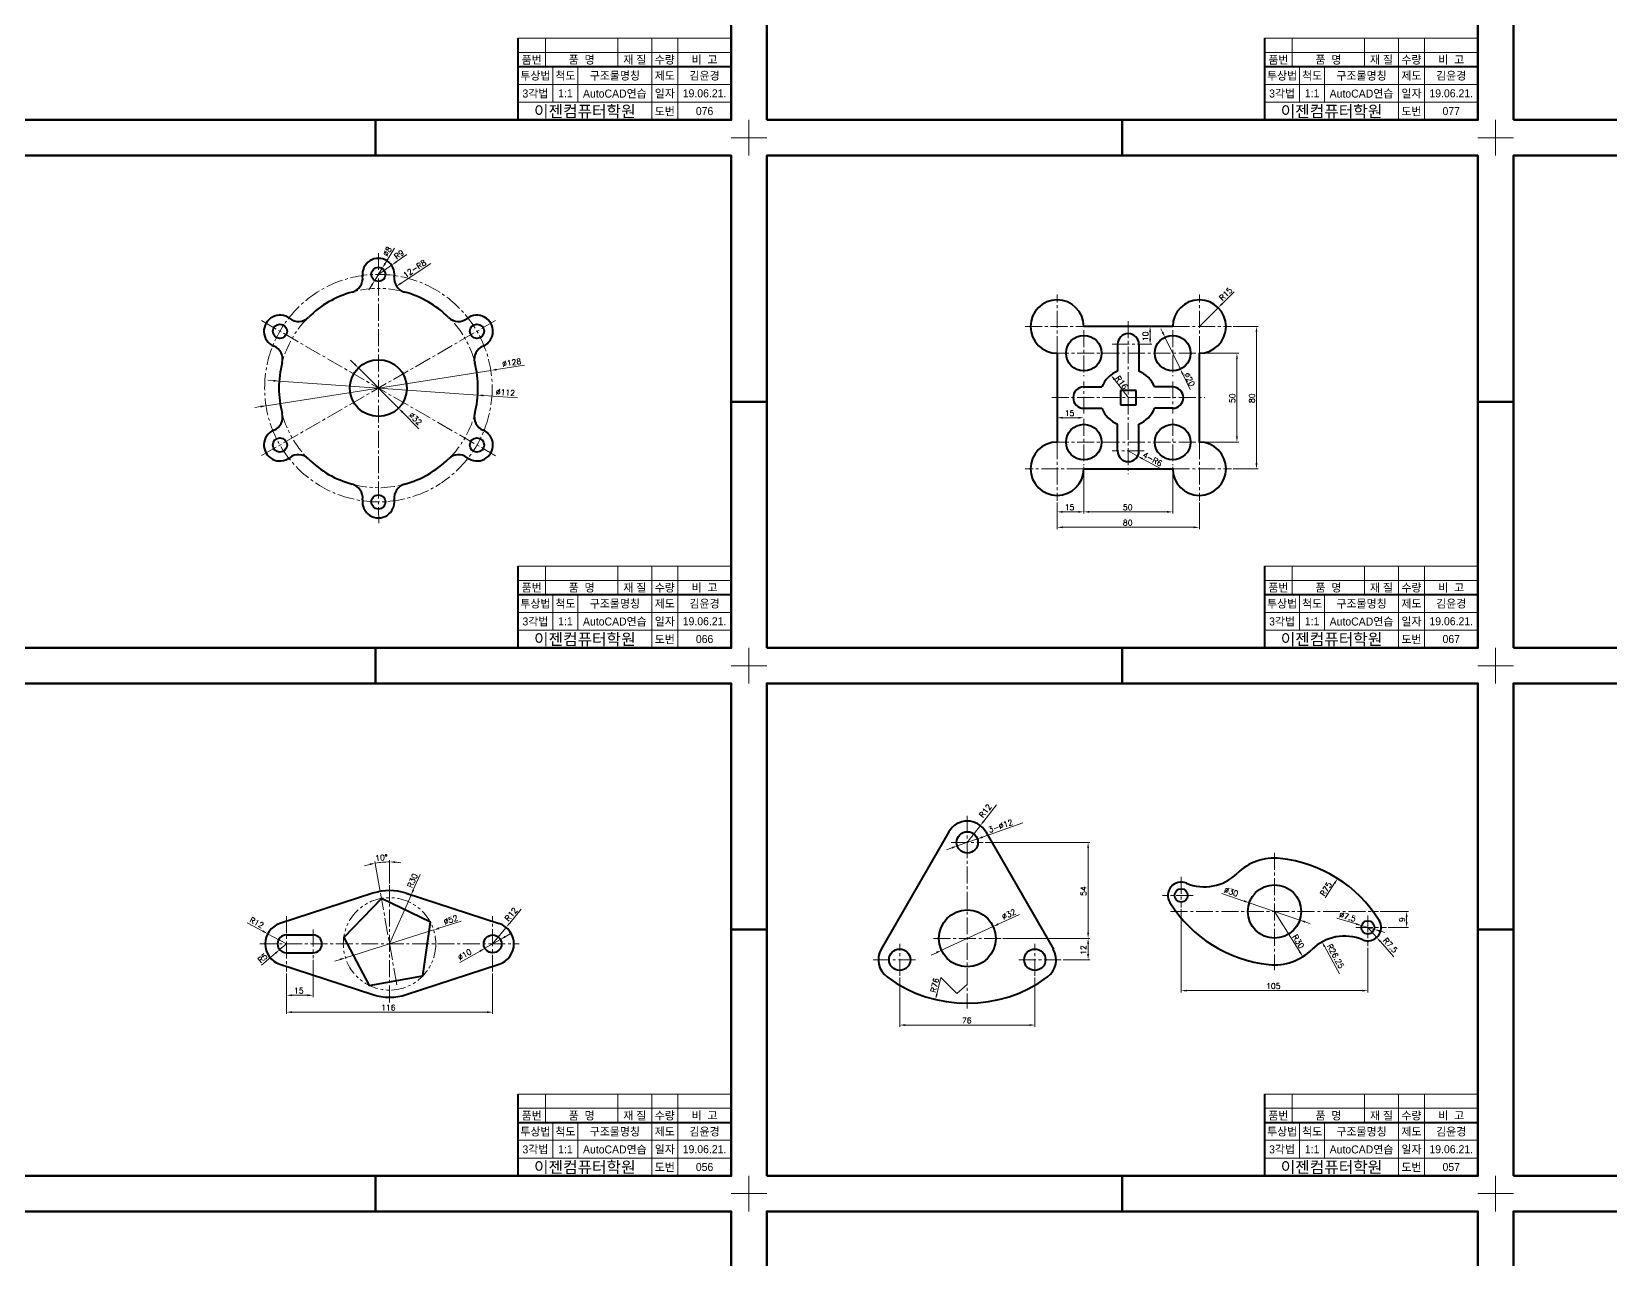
# Model space of a CAD drawing. Header units: millimetres. Extents: x 0 to 4210, y 0 to 2980.
# Drawn here: x 2116 to 3005, y 1448 to 2139 of the extents above; entities that cross this region are included whole.
import ezdxf
from ezdxf.enums import TextEntityAlignment as Align

# ---------------------------------------------------------------- set-up
doc = ezdxf.new("R2010")
doc.units = ezdxf.units.MM
doc.linetypes.add('CENTER2', pattern=[28.575, 19.05, -3.175, 3.175, -3.175])
doc.linetypes.add('PHANTOM2', pattern=[31.75, 15.875, -3.175, 3.175, -3.175, 3.175, -3.175])
for name, color, linetype, lineweight in [('가는선', 1, 'Continuous', 13), ('가상선', 1, 'PHANTOM2', 13), ('구분선', 1, 'PHANTOM2', 13), ('문자', 2, 'Continuous', 20), ('외곽선', 4, 'Continuous', 70), ('외형선', 3, 'Continuous', 40), ('중심선', 1, 'CENTER2', 13), ('치수선', 1, 'Continuous', 13)]:
    doc.layers.add(name, color=color, linetype=linetype, lineweight=lineweight)
doc.styles.get("Standard").update_dxf_attribs({"font": 'romans.shx'})
doc.styles.add('한글', font='')
doc.styles.get('한글').set_extended_font_data('Gulim')

msp = doc.modelspace()

# ---------------------------------------------------------------- linework, layer by layer
at = {"layer": '가는선', "ltscale": 0.5}
for p, q in [((2390, 2135), (2510, 2135)), ((2405.58, 2135), (2405.58, 2119)), ((2446.22, 2135), (2446.22, 2119)), ((2465.27, 2135), (2465.27, 2089)), ((2480.01, 2135), (2480.01, 2089)), ((2810, 2135), (2930, 2135)), ((2825.58, 2135), (2825.58, 2119)), ((2866.22, 2135), (2866.22, 2119)), ((2885.27, 2135), (2885.27, 2089)), ((2900.01, 2135), (2900.01, 2089)), ((2390, 2127), (2510, 2127)), ((2810, 2127), (2930, 2127)), ((2409.73, 2119), (2409.73, 2099)), ((2423.8, 2119), (2423.8, 2099)), ((2829.73, 2119), (2829.73, 2099)), ((2843.8, 2119), (2843.8, 2099)), ((2390, 2109), (2510, 2109)), ((2810, 2109), (2930, 2109)), ((2390, 2099), (2510, 2099)), ((2810, 2099), (2930, 2099)), ((2390, 1838), (2510, 1838)), ((2390, 1830), (2510, 1830)), ((2405.58, 1838), (2405.58, 1822)), ((2446.22, 1838), (2446.22, 1822)), ((2465.27, 1838), (2465.27, 1792)), ((2480.01, 1838), (2480.01, 1792)), ((2810, 1838), (2930, 1838)), ((2810, 1830), (2930, 1830)), ((2825.58, 1838), (2825.58, 1822)), ((2866.22, 1838), (2866.22, 1822)), ((2885.27, 1838), (2885.27, 1792)), ((2900.01, 1838), (2900.01, 1792)), ((2409.73, 1822), (2409.73, 1802)), ((2423.8, 1822), (2423.8, 1802)), ((2829.73, 1822), (2829.73, 1802)), ((2843.8, 1822), (2843.8, 1802)), ((2390, 1812), (2510, 1812)), ((2810, 1812), (2930, 1812)), ((2390, 1802), (2510, 1802)), ((2810, 1802), (2930, 1802)), ((2390, 1541), (2510, 1541)), ((2405.58, 1541), (2405.58, 1525)), ((2446.22, 1541), (2446.22, 1525)), ((2465.27, 1541), (2465.27, 1495)), ((2480.01, 1541), (2480.01, 1495)), ((2810, 1541), (2930, 1541)), ((2825.58, 1541), (2825.58, 1525)), ((2866.22, 1541), (2866.22, 1525)), ((2885.27, 1541), (2885.27, 1495)), ((2900.01, 1541), (2900.01, 1495)), ((2390, 1533), (2510, 1533)), ((2810, 1533), (2930, 1533)), ((2409.73, 1525), (2409.73, 1505)), ((2423.8, 1525), (2423.8, 1505)), ((2829.73, 1525), (2829.73, 1505)), ((2843.8, 1525), (2843.8, 1505)), ((2390, 1515), (2510, 1515)), ((2810, 1515), (2930, 1515)), ((2390, 1505), (2510, 1505)), ((2810, 1505), (2930, 1505))]:
    msp.add_line(p, q, dxfattribs=at)
at = {"layer": '가상선', "ltscale": 0.5}
msp.add_circle((2317.8, 1625.5), 26, dxfattribs=at)
for centre, start, end in [((2311.63, 1938.19), 76.13496, 104.19488), ((2311.63, 1938.19), 135.64614, 164.88938), ((2311.63, 1938.19), 16.17032, 43.82968), ((2311.63, 1938.08), 195.19847, 224.17078), ((2311.63, 1938.19), 315.80512, 343.86504), ((2311.63, 1938.19), 255.11062, 284.35386)]:
    msp.add_arc(centre, 56.07, start, end, dxfattribs=at)
at = {"layer": '구분선', "ltscale": 0.5}
for points in [[(2510, 2079), (2520, 2079), (2520, 2089)], [(2510, 2079), (2520, 2079), (2520, 2089)], [(2520, 2089), (2520, 2079), (2530, 2079)], [(2520, 2089), (2520, 2079), (2530, 2079)], [(2520, 2089), (2520, 2079), (2530, 2079)], [(2520, 2089), (2520, 2079), (2530, 2079)], [(2930, 2079), (2940, 2079), (2940, 2089)], [(2930, 2079), (2940, 2079), (2940, 2089)], [(2940, 2089), (2940, 2079), (2950, 2079)], [(2940, 2089), (2940, 2079), (2950, 2079)], [(2940, 2089), (2940, 2079), (2950, 2079)], [(2940, 2089), (2940, 2079), (2950, 2079)], [(2520, 2069), (2520, 2079), (2510, 2079)], [(2530, 2079), (2520, 2079), (2520, 2069)], [(2530, 2079), (2520, 2079), (2520, 2069)], [(2940, 2069), (2940, 2079), (2930, 2079)], [(2950, 2079), (2940, 2079), (2940, 2069)], [(2950, 2079), (2940, 2079), (2940, 2069)], [(2510, 1782), (2520, 1782), (2520, 1792)], [(2510, 1782), (2520, 1782), (2520, 1792)], [(2520, 1792), (2520, 1782), (2530, 1782)], [(2520, 1792), (2520, 1782), (2530, 1782)], [(2520, 1792), (2520, 1782), (2530, 1782)], [(2520, 1792), (2520, 1782), (2530, 1782)], [(2930, 1782), (2940, 1782), (2940, 1792)], [(2930, 1782), (2940, 1782), (2940, 1792)], [(2940, 1792), (2940, 1782), (2950, 1782)], [(2940, 1792), (2940, 1782), (2950, 1782)], [(2940, 1792), (2940, 1782), (2950, 1782)], [(2940, 1792), (2940, 1782), (2950, 1782)], [(2520, 1772), (2520, 1782), (2510, 1782)], [(2530, 1782), (2520, 1782), (2520, 1772)], [(2530, 1782), (2520, 1782), (2520, 1772)], [(2940, 1772), (2940, 1782), (2930, 1782)], [(2950, 1782), (2940, 1782), (2940, 1772)], [(2950, 1782), (2940, 1782), (2940, 1772)], [(2510, 1485), (2520, 1485), (2520, 1495)], [(2510, 1485), (2520, 1485), (2520, 1495)], [(2520, 1495), (2520, 1485), (2530, 1485)], [(2520, 1495), (2520, 1485), (2530, 1485)], [(2520, 1495), (2520, 1485), (2530, 1485)], [(2520, 1495), (2520, 1485), (2530, 1485)], [(2930, 1485), (2940, 1485), (2940, 1495)], [(2930, 1485), (2940, 1485), (2940, 1495)], [(2940, 1495), (2940, 1485), (2950, 1485)], [(2940, 1495), (2940, 1485), (2950, 1485)], [(2940, 1495), (2940, 1485), (2950, 1485)], [(2940, 1495), (2940, 1485), (2950, 1485)], [(2520, 1475), (2520, 1485), (2510, 1485)], [(2530, 1485), (2520, 1485), (2520, 1475)], [(2530, 1485), (2520, 1485), (2520, 1475)], [(2940, 1475), (2940, 1485), (2930, 1485)], [(2950, 1485), (2940, 1485), (2940, 1475)], [(2950, 1485), (2940, 1485), (2940, 1475)]]:
    msp.add_lwpolyline(points, dxfattribs=at)
at = {"layer": '외곽선', "ltscale": 0.5}
for p, q in [((2510, 2089), (2510, 2135)), ((2930, 2089), (2930, 2135)), ((2310, 2089), (2310, 2079)), ((2310, 2089), (2310, 2079)), ((2730, 2089), (2730, 2079)), ((2730, 2089), (2730, 2079)), ((2310, 2079), (2310, 2069)), ((2730, 2079), (2730, 2069)), ((2510, 1930.5), (2520, 1930.5)), ((2530, 1930.5), (2520, 1930.5)), ((2530, 1930.5), (2520, 1930.5)), ((2930, 1930.5), (2940, 1930.5)), ((2950, 1930.5), (2940, 1930.5)), ((2950, 1930.5), (2940, 1930.5)), ((2510, 1792), (2510, 1838)), ((2930, 1792), (2930, 1838)), ((2310, 1792), (2310, 1782)), ((2310, 1792), (2310, 1782)), ((2730, 1792), (2730, 1782)), ((2730, 1792), (2730, 1782)), ((2310, 1782), (2310, 1772)), ((2730, 1782), (2730, 1772)), ((2510, 1633.5), (2520, 1633.5)), ((2530, 1633.5), (2520, 1633.5)), ((2530, 1633.5), (2520, 1633.5)), ((2930, 1633.5), (2940, 1633.5)), ((2950, 1633.5), (2940, 1633.5)), ((2950, 1633.5), (2940, 1633.5)), ((2510, 1495), (2510, 1541)), ((2930, 1495), (2930, 1541)), ((2310, 1495), (2310, 1485)), ((2310, 1495), (2310, 1485)), ((2730, 1495), (2730, 1485)), ((2730, 1495), (2730, 1485)), ((2310, 1485), (2310, 1475)), ((2730, 1485), (2730, 1475))]:
    msp.add_line(p, q, dxfattribs=at)
for points in [[(2110, 2089), (2510, 2089), (2510, 2366), (2110, 2366)], [(2530, 2089), (2930, 2089), (2930, 2366), (2530, 2366)], [(2950, 2089), (3350, 2089), (3350, 2366), (2950, 2366)], [(2110, 1792), (2510, 1792), (2510, 2069), (2110, 2069)], [(2530, 1792), (2930, 1792), (2930, 2069), (2530, 2069)], [(2950, 1792), (3350, 1792), (3350, 2069), (2950, 2069)], [(2110, 1495), (2510, 1495), (2510, 1772), (2110, 1772)], [(2530, 1495), (2930, 1495), (2930, 1772), (2530, 1772)], [(2950, 1495), (3350, 1495), (3350, 1772), (2950, 1772)], [(2110, 1198), (2510, 1198), (2510, 1475), (2110, 1475)], [(2530, 1198), (2930, 1198), (2930, 1475), (2530, 1475)], [(2950, 1198), (3350, 1198), (3350, 1475), (2950, 1475)]]:
    msp.add_lwpolyline(points, close=True, dxfattribs=at)
at = {"layer": '외형선', "ltscale": 0.5}
for p, q in [((2390, 2135), (2390, 2127)), ((2810, 2135), (2810, 2127)), ((2390, 2127), (2390, 2119)), ((2810, 2127), (2810, 2119)), ((2390, 2119), (2510, 2119)), ((2390, 2119), (2390, 2099)), ((2810, 2119), (2930, 2119)), ((2810, 2119), (2810, 2099)), ((2390, 2099), (2390, 2089)), ((2810, 2099), (2810, 2089)), ((2758.33, 1972.79), (2708.33, 1972.79)), ((2727.33, 1962.79), (2727.33, 1947.62)), ((2739.33, 1962.79), (2739.33, 1947.62)), ((2693.33, 1957.79), (2693.33, 1907.79)), ((2773.33, 1907.79), (2773.33, 1957.79)), ((2708.33, 1938.79), (2718.5, 1938.79)), ((2737.71, 1936.89), (2728.95, 1936.89)), ((2728.95, 1936.89), (2728.95, 1928.69)), ((2737.71, 1928.69), (2737.71, 1936.89)), ((2758.33, 1938.79), (2748.16, 1938.79)), ((2728.95, 1928.69), (2737.71, 1928.69)), ((2708.33, 1926.79), (2718.5, 1926.79)), ((2758.33, 1926.79), (2748.16, 1926.79)), ((2727.33, 1902.79), (2727.33, 1917.96)), ((2739.33, 1902.79), (2739.33, 1917.96)), ((2708.33, 1892.79), (2758.33, 1892.79)), ((2390, 1838), (2390, 1830)), ((2390, 1830), (2390, 1822)), ((2810, 1838), (2810, 1830)), ((2810, 1830), (2810, 1822)), ((2390, 1822), (2510, 1822)), ((2390, 1822), (2390, 1802)), ((2810, 1822), (2930, 1822)), ((2810, 1822), (2810, 1802)), ((2390, 1802), (2390, 1792)), ((2810, 1802), (2810, 1792)), ((2632.39, 1688.56), (2594.39, 1622.56)), ((2653.19, 1688.56), (2691.19, 1622.56)), ((2308.49, 1654.02), (2256.08, 1636.91)), ((2327.11, 1654.02), (2379.53, 1636.91)), ((2259.8, 1630.5), (2274.8, 1630.5)), ((2259.8, 1620.5), (2274.8, 1620.5)), ((2256.08, 1614.09), (2308.49, 1596.98)), ((2327.11, 1596.98), (2379.53, 1614.09)), ((2390, 1541), (2390, 1533)), ((2810, 1541), (2810, 1533)), ((2390, 1533), (2390, 1525)), ((2810, 1533), (2810, 1525)), ((2390, 1525), (2510, 1525)), ((2390, 1525), (2390, 1505)), ((2810, 1525), (2930, 1525)), ((2810, 1525), (2810, 1505)), ((2390, 1505), (2390, 1495)), ((2810, 1505), (2810, 1495))]:
    msp.add_line(p, q, dxfattribs=at)
msp.add_lwpolyline([(2313.29, 1651.11), (2292.06, 1629.12), (2306.4, 1602.13), (2336.51, 1607.44), (2340.76, 1637.71)], close=True, dxfattribs=at)
for centre, radius in [((2311.56, 2002.15), 4), ((2256.14, 1970.15), 4), ((2366.99, 1970.15), 4), ((2708.33, 1957.79), 10), ((2758.33, 1957.79), 10), ((2311.56, 1938.15), 16), ((2256.14, 1906.15), 4), ((2366.99, 1906.15), 4), ((2708.33, 1907.79), 10), ((2758.33, 1907.79), 10), ((2311.56, 1874.15), 4), ((2642.79, 1682.57), 6), ((2763.1, 1652.74), 3.75), ((2815.6, 1643.74), 15), ((2642.79, 1628.57), 16), ((2868.1, 1634.74), 3.75), ((2375.8, 1625.5), 5), ((2604.79, 1616.57), 6), ((2680.79, 1616.57), 6)]:
    msp.add_circle(centre, radius, dxfattribs=at)
for centre, radius, start, end in [((2311.56, 2002.15), 9, 352.36785, 187.63215), ((2294.71, 1999.9), 8, 285.26429, 7.63215), ((2328.41, 1999.9), 8, 172.36785, 254.73571), ((2311.56, 1938.15), 56, 105.26429, 134.73571), ((2311.56, 1938.15), 56, 45.26429, 74.73571), ((2693.33, 1972.79), 15, 0, 270), ((2773.33, 1972.79), 15, 270, 180), ((2256.14, 1970.15), 9, 52.36785, 247.63215), ((2266.52, 1983.62), 8, 232.36785, 314.73571), ((2356.61, 1983.62), 8, 225.26429, 307.63215), ((2366.99, 1970.15), 9, 292.36785, 127.63215), ((2733.33, 1962.79), 6, 0, 180), ((2249.67, 1954.43), 8, 345.26429, 67.63215), ((2373.46, 1954.43), 8, 112.36785, 194.73571), ((2311.56, 1938.15), 56, 165.26429, 194.73571), ((2311.56, 1938.15), 56, 345.26429, 14.73571), ((2733.33, 1932.79), 16, 112.02431, 157.97569), ((2733.33, 1932.79), 16, 22.02431, 67.97569), ((2708.33, 1932.79), 6, 90, 270), ((2758.33, 1932.79), 6, 270, 90), ((2249.67, 1921.87), 8, 292.36785, 14.73571), ((2373.46, 1921.87), 8, 165.26429, 247.63215), ((2733.33, 1932.79), 16, 202.02431, 247.97569), ((2733.33, 1932.79), 16, 292.02431, 337.97569), ((2256.14, 1906.15), 9, 112.36785, 307.63215), ((2366.99, 1906.15), 9, 232.36785, 67.63215), ((2266.52, 1892.69), 8, 45.26429, 127.63215), ((2356.61, 1892.69), 8, 52.36785, 134.73571), ((2693.33, 1892.79), 15, 90, 0), ((2733.33, 1902.79), 6, 180, 0), ((2773.33, 1892.79), 15, 180, 90), ((2311.56, 1938.15), 56, 225.26429, 254.73571), ((2311.56, 1938.15), 56, 285.26429, 314.73571), ((2294.71, 1876.41), 8, 352.36785, 74.73571), ((2328.41, 1876.41), 8, 105.26429, 187.63215), ((2311.56, 1874.15), 9, 172.36785, 7.63215), ((2642.79, 1682.57), 12, 29.93151, 150.06849), ((2815.6, 1643.74), 30, 83.93214, 134.50554), ((2810.84, 1598.99), 75, 31.97832, 83.93214), ((2776.17, 1683.85), 26.25, 247.21597, 314.50554), ((2317.8, 1625.5), 30, 71.91999, 108.08001), ((2763.1, 1652.74), 7.5, 67.21597, 211.97832), ((2820.36, 1688.48), 75, 211.97832, 263.93214), ((2259.8, 1625.5), 12, 108.08001, 251.91999), ((2375.8, 1625.5), 12, 288.08001, 71.91999), ((2868.1, 1634.74), 7.5, 247.21597, 31.97832), ((2259.8, 1625.5), 5, 90, 270), ((2274.8, 1625.5), 5, 270, 90), ((2855.03, 1603.62), 26.25, 67.21597, 134.50554), ((2604.79, 1616.57), 12, 150.06849, 233.57643), ((2680.79, 1616.57), 12, 306.42357, 29.93151), ((2815.6, 1643.74), 30, 263.93214, 314.50554), ((2642.79, 1668.07), 76, 233.57643, 306.42357), ((2317.8, 1625.5), 30, 251.91999, 288.08001)]:
    msp.add_arc(centre, radius, start, end, dxfattribs=at)
at = {"layer": '중심선', "ltscale": 0.5}
for p, q in [((2311.56, 2014.15), (2311.7, 1862.16)), ((2693.33, 1957.79), (2693.33, 1990.79)), ((2773.33, 1957.79), (2773.33, 1990.79)), ((2245.8, 1900.18), (2377.43, 1976.18)), ((2245.8, 1976.12), (2377.43, 1900.12)), ((2675.33, 1972.79), (2708.33, 1972.79)), ((2733.33, 1975.79), (2733.33, 1889.79)), ((2758.33, 1972.79), (2791.33, 1972.79)), ((2708.33, 1970.79), (2708.33, 1944.79)), ((2724.33, 1962.79), (2742.33, 1962.79)), ((2758.33, 1970.79), (2758.33, 1944.79)), ((2690.33, 1957.79), (2776.33, 1957.79)), ((2708.33, 1923.79), (2708.33, 1941.79)), ((2758.33, 1941.79), (2758.33, 1923.79)), ((2690.33, 1932.79), (2776.33, 1932.79)), ((2708.33, 1920.79), (2708.33, 1894.79)), ((2758.33, 1920.79), (2758.33, 1894.79)), ((2690.33, 1907.79), (2776.33, 1907.79)), ((2693.33, 1907.79), (2693.33, 1874.79)), ((2742.33, 1902.79), (2724.33, 1902.79)), ((2773.33, 1907.79), (2773.33, 1874.79)), ((2708.33, 1892.79), (2675.33, 1892.79)), ((2758.33, 1892.79), (2791.33, 1892.79)), ((2642.79, 1697.57), (2642.79, 1589.07)), ((2633.79, 1682.57), (2651.79, 1682.57)), ((2815.6, 1676.74), (2815.6, 1610.74)), ((2763.1, 1663.24), (2763.1, 1645.99)), ((2312.77, 1654.06), (2321.98, 1601.83)), ((2317.8, 1592.5), (2317.8, 1658.5)), ((2769.85, 1652.74), (2752.6, 1652.74)), ((2757.17, 1643.74), (2874.03, 1643.74)), ((2259.8, 1641.12), (2259.8, 1609.88)), ((2375.8, 1609.88), (2375.8, 1641.12)), ((2861.35, 1634.74), (2878.6, 1634.74)), ((2868.1, 1641.49), (2868.1, 1624.24)), ((2244.8, 1625.5), (2390.8, 1625.5)), ((2274.8, 1633.5), (2274.8, 1617.5)), ((2604.79, 1607.57), (2604.79, 1625.57)), ((2623.79, 1628.57), (2661.79, 1628.57)), ((2680.79, 1607.57), (2680.79, 1625.57)), ((2589.79, 1616.57), (2613.79, 1616.57)), ((2671.79, 1616.57), (2695.79, 1616.57))]:
    msp.add_line(p, q, dxfattribs=at)
msp.add_circle((2311.56, 1938.15), 64, dxfattribs=at)
at = {"layer": '치수선', "ltscale": 0.5}
for p, q in [((2320.65, 2016.82), (2315.33, 2008.23)), ((2311.56, 2002.15), (2318.92, 2007.34)), ((2327.47, 2013.35), (2321.5, 2009.15)), ((2340.98, 2008.23), (2324.37, 1997.22)), ((2309.46, 1998.75), (2313.67, 2005.55)), ((2307.8, 1996.08), (2306.14, 1993.4)), ((2792.82, 1992.29), (2786.16, 1985.63)), ((2773.33, 1972.79), (2783.93, 1983.4)), ((2752.62, 1969.63), (2751.68, 1971.59)), ((2792.33, 1972.79), (2806.45, 1972.79)), ((2742.33, 1962.79), (2746.61, 1962.79)), ((2745.61, 1969.64), (2745.61, 1965.94)), ((2805.45, 1969.64), (2805.45, 1895.94)), ((2298.04, 1951.72), (2295.82, 1953.95)), ((2777.33, 1957.79), (2795.47, 1957.79)), ((2794.47, 1954.64), (2794.47, 1910.94)), ((2248.34, 1928.22), (2374.79, 1948.09)), ((2300.27, 1949.48), (2322.86, 1926.82)), ((2393.8, 1951.08), (2377.9, 1948.58)), ((2768.15, 1937.41), (2764.04, 1945.94)), ((2252.56, 1942.32), (2249.42, 1942.54)), ((2255.7, 1942.09), (2367.43, 1934.21)), ((2733.57, 1932.47), (2725.52, 1942.99)), ((2245.23, 1927.73), (2242.12, 1927.24)), ((2389.77, 1932.64), (2370.57, 1933.99)), ((2334.33, 1915.32), (2325.08, 1924.59)), ((2705.18, 1921.48), (2696.48, 1921.48)), ((2733.33, 1902.79), (2738.6, 1899.92)), ((2777.33, 1907.79), (2795.47, 1907.79)), ((2708.33, 1893.79), (2708.33, 1867.53)), ((2751.43, 1892.94), (2741.37, 1898.41)), ((2758.33, 1893.79), (2758.33, 1867.53)), ((2792.33, 1892.79), (2806.45, 1892.79)), ((2693.33, 1873.79), (2693.33, 1867.53)), ((2693.33, 1867.53), (2693.33, 1858.85)), ((2696.48, 1868.53), (2705.18, 1868.53)), ((2711.48, 1868.53), (2755.18, 1868.53)), ((2773.33, 1873.79), (2773.33, 1858.85)), ((2696.48, 1859.85), (2770.18, 1859.85)), ((2659.14, 1703.7), (2652.06, 1694.56)), ((2642.79, 1682.57), (2650.14, 1692.07)), ((2674.05, 1693.56), (2651.43, 1685.61)), ((2634.16, 1679.54), (2631.19, 1678.5)), ((2637.13, 1680.59), (2648.45, 1684.56)), ((2652.79, 1682.57), (2711.75, 1682.57)), ((2710.75, 1679.42), (2710.75, 1631.72)), ((2312.59, 1655.04), (2309.62, 1671.88)), ((2317.8, 1659.5), (2317.8, 1672.6)), ((2335, 1664.46), (2331.19, 1655.83)), ((2317.8, 1625.5), (2329.91, 1652.95)), ((2786.03, 1653.85), (2798.43, 1649.61)), ((2844.14, 1651.33), (2849.4, 1659.61)), ((2391.81, 1645.05), (2385.4, 1637.22)), ((2763.1, 1644.99), (2763.1, 1598.19)), ((2829.79, 1638.88), (2801.41, 1648.59)), ((2815.6, 1643.74), (2829.83, 1620.97)), ((2875.03, 1643.74), (2890.92, 1643.74)), ((2237.8, 1637.37), (2246.47, 1632.69)), ((2358.09, 1638.21), (2345.6, 1634.27)), ((2375.8, 1625.5), (2383.4, 1634.78)), ((2628.26, 1621.88), (2657.33, 1635.27)), ((2672.08, 1642.07), (2660.19, 1636.59)), ((2832.77, 1637.86), (2835.75, 1636.84)), ((2850.63, 1639.89), (2861.48, 1636.69)), ((2871.7, 1633.67), (2864.5, 1635.8)), ((2868.1, 1634.74), (2873.08, 1629.13)), ((2879.6, 1634.74), (2890.92, 1634.74)), ((2889.92, 1637.89), (2889.92, 1640.59)), ((2259.8, 1625.5), (2249.24, 1631.2)), ((2259.8, 1625.5), (2256, 1622.25)), ((2293.01, 1617.68), (2342.6, 1633.32)), ((2380.15, 1627.98), (2371.46, 1623.02)), ((2382.88, 1629.54), (2385.62, 1631.1)), ((2662.79, 1628.57), (2711.75, 1628.57)), ((2710.75, 1619.72), (2710.75, 1625.42)), ((2874.72, 1632.78), (2877.74, 1631.89)), ((2882.74, 1618.24), (2875.17, 1626.77)), ((2245.7, 1613.47), (2253.6, 1620.21)), ((2274.8, 1616.5), (2274.8, 1595.58)), ((2290, 1616.73), (2287, 1615.78)), ((2357.34, 1614.98), (2368.72, 1621.46)), ((2625.4, 1620.56), (2622.54, 1619.24)), ((2696.79, 1616.57), (2711.75, 1616.57)), ((2852.22, 1608.7), (2843.85, 1623.83)), ((2868.1, 1623.24), (2868.1, 1598.19)), ((2259.8, 1608.88), (2259.8, 1595.58)), ((2375.8, 1608.88), (2375.8, 1586.1)), ((2627.92, 1606.57), (2625.67, 1597.26)), ((2766.25, 1599.19), (2864.95, 1599.19)), ((2259.8, 1597.14), (2259.8, 1586.1)), ((2262.95, 1596.58), (2271.65, 1596.58)), ((2262.95, 1587.1), (2372.65, 1587.1))]:
    msp.add_line(p, q, dxfattribs=at)
at = {"layer": '치수선', "color": 1, "ltscale": 0.5}
msp.add_line((2753.99, 1966.8), (2762.67, 1948.78), dxfattribs=at)
at = {"layer": '치수선'}
for p, q in [((2604.79, 1606.57), (2604.79, 1578.84)), ((2627.92, 1606.57), (2636.87, 1597.63)), ((2636.87, 1597.63), (2642.79, 1602.73)), ((2680.79, 1606.57), (2680.79, 1578.84)), ((2607.94, 1579.84), (2677.64, 1579.84))]:
    msp.add_line(p, q, dxfattribs=at)
at = {"layer": '치수선', "ltscale": 0.5}
for start, end in [(103.91619, 107.83238), (90, 100), (82.16762, 86.08381)]:
    msp.add_arc((2317.8, 1625.5), 46.09, start, end, dxfattribs=at)
for points in [[(2314.88, 2008.51), (2315.78, 2007.95), (2313.67, 2005.55)], [(2321.2, 2009.58), (2321.8, 2008.72), (2318.92, 2007.34)], [(2307.35, 1996.35), (2308.24, 1995.8), (2309.46, 1998.75)], [(2324.08, 1997.65), (2324.66, 1996.78), (2321.75, 1995.47)], [(2785.79, 1986), (2786.53, 1985.26), (2783.93, 1983.4)], [(2745.09, 1969.64), (2746.14, 1969.64), (2745.61, 1972.79)], [(2804.93, 1969.64), (2805.98, 1969.64), (2805.45, 1972.79)], [(2745.09, 1965.94), (2746.14, 1965.94), (2745.61, 1962.79)], [(2753.1, 1969.86), (2752.15, 1969.41), (2753.99, 1966.8)], [(2793.95, 1954.64), (2795, 1954.64), (2794.47, 1957.79)], [(2298.42, 1952.09), (2297.67, 1951.34), (2300.27, 1949.48)], [(2377.82, 1949.1), (2377.98, 1948.06), (2374.79, 1948.09)], [(2725.94, 1943.31), (2725.1, 1942.67), (2723.61, 1945.49)], [(2764.51, 1946.17), (2763.56, 1945.71), (2762.67, 1948.78)], [(2252.6, 1942.84), (2252.52, 1941.79), (2255.7, 1942.09)], [(2245.15, 1928.24), (2245.31, 1927.21), (2248.34, 1928.22)], [(2370.6, 1934.52), (2370.53, 1933.47), (2367.43, 1934.21)], [(2325.46, 1924.96), (2324.71, 1924.22), (2322.86, 1926.82)], [(2696.48, 1922), (2696.48, 1920.95), (2693.33, 1921.48)], [(2705.18, 1922), (2705.18, 1920.95), (2708.33, 1921.48)], [(2793.95, 1910.94), (2795, 1910.94), (2794.47, 1907.79)], [(2741.62, 1898.88), (2741.12, 1897.95), (2738.6, 1899.92)], [(2804.93, 1895.94), (2805.98, 1895.94), (2805.45, 1892.79)], [(2696.48, 1869.06), (2696.48, 1868.01), (2693.33, 1868.53)], [(2705.18, 1869.06), (2705.18, 1868.01), (2708.33, 1868.53)], [(2711.48, 1869.06), (2711.48, 1868.01), (2708.33, 1868.53)], [(2755.18, 1869.06), (2755.18, 1868.01), (2758.33, 1868.53)], [(2696.48, 1860.37), (2696.48, 1859.32), (2693.33, 1859.85)], [(2770.18, 1860.37), (2770.18, 1859.32), (2773.33, 1859.85)], [(2651.65, 1694.88), (2652.48, 1694.24), (2650.14, 1692.07)], [(2633.99, 1680.04), (2634.34, 1679.05), (2637.13, 1680.59)], [(2651.25, 1686.1), (2651.6, 1685.11), (2648.45, 1684.56)], [(2710.22, 1679.42), (2711.27, 1679.42), (2710.75, 1682.57)], [(2306.61, 1670.76), (2306.83, 1669.73), (2309.8, 1670.9)], [(2320.93, 1670.96), (2320.97, 1672.01), (2317.8, 1671.6)], [(2848.96, 1659.9), (2849.85, 1659.33), (2851.09, 1662.27)], [(2330.71, 1656.04), (2331.67, 1655.62), (2329.91, 1652.95)], [(2798.6, 1650.11), (2798.26, 1649.11), (2801.41, 1648.59)], [(2889.39, 1640.59), (2890.44, 1640.59), (2889.92, 1643.74)], [(2345.44, 1634.77), (2345.76, 1633.77), (2342.6, 1633.32)], [(2384.99, 1637.55), (2385.81, 1636.89), (2383.4, 1634.78)], [(2659.97, 1637.07), (2660.41, 1636.11), (2657.33, 1635.27)], [(2832.94, 1638.36), (2832.6, 1637.36), (2829.79, 1638.88)], [(2861.63, 1637.19), (2861.33, 1636.18), (2864.5, 1635.8)], [(2889.39, 1637.89), (2890.44, 1637.89), (2889.92, 1634.74)], [(2246.72, 1633.16), (2246.22, 1632.23), (2249.24, 1631.2)], [(2382.62, 1629.99), (2383.14, 1629.08), (2380.15, 1627.98)], [(2710.22, 1631.72), (2711.27, 1631.72), (2710.75, 1628.57)], [(2710.22, 1625.42), (2711.27, 1625.42), (2710.75, 1628.57)], [(2844.31, 1624.09), (2843.39, 1623.58), (2842.32, 1626.59)], [(2874.87, 1633.29), (2874.57, 1632.28), (2871.7, 1633.67)], [(2875.56, 1627.12), (2874.78, 1626.42), (2873.08, 1629.13)], [(2253.26, 1620.61), (2253.94, 1619.81), (2256, 1622.25)], [(2289.85, 1617.23), (2290.16, 1616.23), (2293.01, 1617.68)], [(2368.46, 1621.92), (2368.98, 1621.01), (2371.46, 1623.02)], [(2625.18, 1621.04), (2625.62, 1620.08), (2628.26, 1621.88)], [(2710.22, 1619.72), (2711.27, 1619.72), (2710.75, 1616.57)], [(2830.28, 1621.24), (2829.39, 1620.69), (2831.5, 1618.29)], [(2766.25, 1599.71), (2766.25, 1598.66), (2763.1, 1599.19)], [(2864.95, 1599.71), (2864.95, 1598.66), (2868.1, 1599.19)], [(2262.95, 1597.1), (2262.95, 1596.05), (2259.8, 1596.58)], [(2271.65, 1597.1), (2271.65, 1596.05), (2274.8, 1596.58)], [(2625.16, 1597.39), (2626.18, 1597.14), (2624.93, 1594.2)], [(2262.95, 1587.62), (2262.95, 1586.57), (2259.8, 1587.1)], [(2372.65, 1587.62), (2372.65, 1586.57), (2375.8, 1587.1)]]:
    msp.add_solid(points, dxfattribs=at)
at = {"layer": '치수선'}
for points in [[(2607.94, 1580.36), (2607.94, 1579.31), (2604.79, 1579.84)], [(2677.64, 1580.36), (2677.64, 1579.31), (2680.79, 1579.84)]]:
    msp.add_solid(points, dxfattribs=at)

# ---------------------------------------------------------------- texts
at = {"layer": '문자', "ltscale": 0.5, "style": '한글'}
for s, height, p in [('품번', 4.5, (2397.79, 2123)), ('품  명', 4.5, (2425.9, 2123)), ('재 질', 4.5, (2455.75, 2123)), ('수량', 4.5, (2472.64, 2123)), ('비  고', 4.5, (2495.01, 2123)), ('품번', 4.5, (2817.79, 2123)), ('품  명', 4.5, (2845.9, 2123)), ('재 질', 4.5, (2875.75, 2123)), ('수량', 4.5, (2892.64, 2123)), ('비  고', 4.5, (2915.01, 2123)), ('투상법', 4.5, (2399.86, 2114)), ('척도', 4.5, (2416.76, 2114)), ('구조물명칭', 4.5, (2444.54, 2114)), ('제도', 4.5, (2472.64, 2114)), ('김윤경', 4.5, (2495.01, 2114)), ('투상법', 4.5, (2819.86, 2114)), ('척도', 4.5, (2836.76, 2114)), ('구조물명칭', 4.5, (2864.54, 2114)), ('제도', 4.5, (2892.64, 2114)), ('김윤경', 4.5, (2915.01, 2114)), ('3각법', 4.5, (2399.86, 2104)), ('1:1', 4.5, (2416.76, 2104)), ('AutoCAD연습', 4.5, (2444.54, 2104)), ('일자', 4.5, (2472.64, 2104)), ('19.06.21.', 4.5, (2495.01, 2104)), ('3각법', 4.5, (2819.86, 2104)), ('1:1', 4.5, (2836.76, 2104)), ('AutoCAD연습', 4.5, (2864.54, 2104)), ('일자', 4.5, (2892.64, 2104)), ('19.06.21.', 4.5, (2915.01, 2104)), ('이젠컴퓨터학원', 6.5, (2427.64, 2094)), ('도번', 4.5, (2472.64, 2094)), ('076', 4.5, (2495.01, 2094)), ('이젠컴퓨터학원', 6.5, (2847.64, 2094)), ('도번', 4.5, (2892.64, 2094)), ('077', 4.5, (2915.01, 2094)), ('품번', 4.5, (2397.79, 1826)), ('품  명', 4.5, (2425.9, 1826)), ('재 질', 4.5, (2455.75, 1826)), ('수량', 4.5, (2472.64, 1826)), ('비  고', 4.5, (2495.01, 1826)), ('품번', 4.5, (2817.79, 1826)), ('품  명', 4.5, (2845.9, 1826)), ('재 질', 4.5, (2875.75, 1826)), ('수량', 4.5, (2892.64, 1826)), ('비  고', 4.5, (2915.01, 1826)), ('투상법', 4.5, (2399.86, 1817)), ('척도', 4.5, (2416.76, 1817)), ('구조물명칭', 4.5, (2444.54, 1817)), ('제도', 4.5, (2472.64, 1817)), ('김윤경', 4.5, (2495.01, 1817)), ('투상법', 4.5, (2819.86, 1817)), ('척도', 4.5, (2836.76, 1817)), ('구조물명칭', 4.5, (2864.54, 1817)), ('제도', 4.5, (2892.64, 1817)), ('김윤경', 4.5, (2915.01, 1817)), ('3각법', 4.5, (2399.86, 1807)), ('1:1', 4.5, (2416.76, 1807)), ('AutoCAD연습', 4.5, (2444.54, 1807)), ('일자', 4.5, (2472.64, 1807)), ('19.06.21.', 4.5, (2495.01, 1807)), ('3각법', 4.5, (2819.86, 1807)), ('1:1', 4.5, (2836.76, 1807)), ('AutoCAD연습', 4.5, (2864.54, 1807)), ('일자', 4.5, (2892.64, 1807)), ('19.06.21.', 4.5, (2915.01, 1807)), ('이젠컴퓨터학원', 6.5, (2427.64, 1797)), ('도번', 4.5, (2472.64, 1797)), ('066', 4.5, (2495.01, 1797)), ('이젠컴퓨터학원', 6.5, (2847.64, 1797)), ('도번', 4.5, (2892.64, 1797)), ('067', 4.5, (2915.01, 1797)), ('품번', 4.5, (2397.79, 1529)), ('품  명', 4.5, (2425.9, 1529)), ('재 질', 4.5, (2455.75, 1529)), ('수량', 4.5, (2472.64, 1529)), ('비  고', 4.5, (2495.01, 1529)), ('품번', 4.5, (2817.79, 1529)), ('품  명', 4.5, (2845.9, 1529)), ('재 질', 4.5, (2875.75, 1529)), ('수량', 4.5, (2892.64, 1529)), ('비  고', 4.5, (2915.01, 1529)), ('투상법', 4.5, (2399.86, 1520)), ('척도', 4.5, (2416.76, 1520)), ('구조물명칭', 4.5, (2444.54, 1520)), ('제도', 4.5, (2472.64, 1520)), ('김윤경', 4.5, (2495.01, 1520)), ('투상법', 4.5, (2819.86, 1520)), ('척도', 4.5, (2836.76, 1520)), ('구조물명칭', 4.5, (2864.54, 1520)), ('제도', 4.5, (2892.64, 1520)), ('김윤경', 4.5, (2915.01, 1520)), ('3각법', 4.5, (2399.86, 1510)), ('1:1', 4.5, (2416.76, 1510)), ('AutoCAD연습', 4.5, (2444.54, 1510)), ('일자', 4.5, (2472.64, 1510)), ('19.06.21.', 4.5, (2495.01, 1510)), ('3각법', 4.5, (2819.86, 1510)), ('1:1', 4.5, (2836.76, 1510)), ('AutoCAD연습', 4.5, (2864.54, 1510)), ('일자', 4.5, (2892.64, 1510)), ('19.06.21.', 4.5, (2915.01, 1510)), ('이젠컴퓨터학원', 6.5, (2427.64, 1500)), ('도번', 4.5, (2472.64, 1500)), ('056', 4.5, (2495.01, 1500)), ('이젠컴퓨터학원', 6.5, (2847.64, 1500)), ('도번', 4.5, (2892.64, 1500)), ('057', 4.5, (2915.01, 1500))]:
    msp.add_text(s, height=height, dxfattribs=at).set_placement(p, align=Align.MIDDLE)
at = {"layer": '문자', "ltscale": 0.5}
for s, rotation, p in [('∅8', 58.20978, (2316.43, 2011.9)), ('R9', 35.14971, (2321.85, 2010.4)), ('12-R8', 33.55178, (2326.78, 2000.01)), ('10', 90, (2744.61, 1964.56)), ('∅128', 8.93382, (2381.4, 1950.14)), ('R16', 307.42119, (2725.82, 1943.66)), ('∅20', 295.71973, (2764.63, 1946.04)), ('∅112', 355.96454, (2377.47, 1934.51)), ('50', 90, (2793.47, 1929.79)), ('80', 90, (2804.45, 1929.79)), ('∅32', 314.91367, (2328.41, 1922.68)), ('4-R6', 331.45286, (2741.09, 1899.6)), ('R12', 52.27542, (2651.66, 1696.09)), ('3-∅12', 19.35575, (2655.26, 1687.95)), ('10°', 5, (2309.89, 1672.08)), ('R30', 66.18695, (2330.5, 1656.66)), ('54', 90, (2709.75, 1652.5)), ('∅30', 341.11773, (2786.88, 1654.62)), ('R75', 57.54394, (2843.64, 1652)), ('R12', 50.68756, (2384.8, 1637.94)), ('∅32', 24.73702, (2663.13, 1639.04)), ('R12', 331.65353, (2238.69, 1638.01)), ('∅52', 17.51278, (2348.83, 1636.34)), ('∅7.5', 343.57267, (2851.69, 1640.58)), ('9', 90, (2888.92, 1637.81)), ('R30', 302.00353, (2825.49, 1629.5)), ('R26.25', 298.95271, (2844.92, 1624.37)), ('R7.5', 311.60599, (2876.37, 1627.25)), ('R5', 40.47412, (2245.36, 1614.49)), ('∅10', 29.6829, (2357.32, 1616.12)), ('12', 90, (2709.75, 1619.35)), ('R76', 76.40611, (2625.04, 1597.86))]:
    msp.add_text(s, height=3.15, rotation=rotation, dxfattribs=at).set_placement(p)
for s, p in [('15', (2697.6, 1922.48)), ('15', (2697.6, 1869.53)), ('50', (2730.33, 1869.53)), ('80', (2730.33, 1860.85)), ('15', (2264.08, 1597.58)), ('105', (2810.88, 1600.19)), ('116', (2313.08, 1588.1))]:
    msp.add_text(s, height=3.15, dxfattribs=at).set_placement(p)
at = {"layer": '문자'}
msp.add_text('76', height=3.15, dxfattribs=at).set_placement((2639.79, 1580.84))
at = {"layer": '문자', "ltscale": 0.5, "insert": (2788.17, 1991.09), "char_height": 3.15, "attachment_point": 5, "rotation": 45.02634}
msp.add_mtext('R15', dxfattribs=at)

doc.saveas('drawing.dxf')
